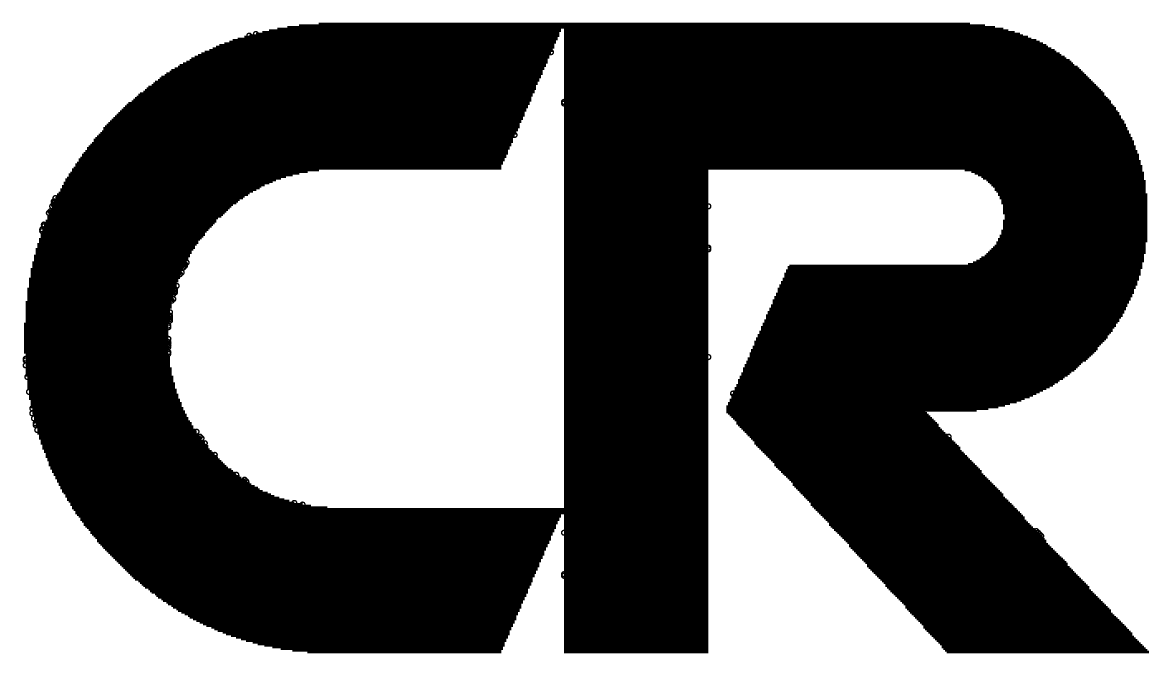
# Model space of a CAD drawing. Header units: millimetres. Extents: x 0 to 297, y 0 to 210.
# Drawn here: x 69.45 to 75.4, y 113.82 to 117.14 of the extents above; entities that cross this region are included whole.
import ezdxf

# ---------------------------------------------------------------- set-up
doc = ezdxf.new("R2010")
doc.units = ezdxf.units.MM
doc.header["$LTSCALE"] = 16.335
doc.layers.add('1', color=7, linetype='CONTINUOUS')

msp = doc.modelspace()

# ---------------------------------------------------------------- linework, layer by layer
at = {"layer": '1', "color": 9, "linetype": 'Continuous', "const_width": 0.0149}
for points in [[(70.8484, 117.1178), (74.5784, 117.1178)], [(70.9096, 117.1264), (74.5261, 117.1264)], [(71.0143, 117.1353), (74.4473, 117.1353)], [(70.5865, 117.0566), (72.2733, 117.0566)], [(70.6213, 117.0655), (72.2733, 117.0655)], [(70.6475, 117.0741), (72.282, 117.0741)], [(70.6825, 117.0827), (72.282, 117.0827)], [(70.7173, 117.0916), (72.282, 117.0916)], [(70.7524, 117.1003), (72.2909, 117.1003)], [(70.7961, 117.1092), (72.2909, 117.1092)], [(72.3066, 117.1092), (74.6221, 117.1092)], [(72.3066, 117.1003), (74.6482, 117.1003)], [(72.3066, 117.0916), (74.683, 117.0916)], [(72.3066, 117.0827), (74.7095, 117.0827)], [(72.3066, 117.0741), (74.7267, 117.0741)], [(72.3066, 117.0655), (74.7529, 117.0655)], [(72.3066, 117.0566), (74.7704, 117.0566)], [(70.4379, 116.9956), (72.2472, 116.9956)], [(70.4555, 117.0042), (72.2472, 117.0042)], [(70.473, 117.0129), (72.2558, 117.0129)], [(70.4905, 117.0218), (72.2558, 117.0218)], [(70.5167, 117.0304), (72.2558, 117.0304)], [(70.5428, 117.0393), (72.2647, 117.0393)], [(70.5604, 117.0479), (72.2647, 117.0479)], [(72.3066, 117.0479), (74.7966, 117.0479)], [(72.3066, 117.0393), (74.8141, 117.0393)], [(72.3066, 117.0304), (74.8316, 117.0304)], [(72.3066, 117.0218), (74.8492, 117.0218)], [(72.3066, 117.0129), (74.8578, 117.0129)], [(72.3066, 117.0042), (74.8753, 117.0042)], [(72.3066, 116.9956), (74.8926, 116.9956)], [(70.3333, 116.943), (72.221, 116.943)], [(70.3419, 116.9519), (72.221, 116.9519)], [(70.3594, 116.9606), (72.2297, 116.9606)], [(70.377, 116.9695), (72.2297, 116.9695)], [(70.3942, 116.9781), (72.2383, 116.9781)], [(70.4118, 116.9867), (72.2383, 116.9867)], [(72.3066, 116.9867), (74.9015, 116.9867)], [(72.3066, 116.9781), (74.919, 116.9781)], [(72.3066, 116.9695), (74.9276, 116.9695)], [(72.3066, 116.9606), (74.9452, 116.9606)], [(72.3066, 116.9519), (74.9538, 116.9519)], [(72.3066, 116.943), (74.9713, 116.943)], [(70.2284, 116.8821), (72.1949, 116.8821)], [(70.2373, 116.8907), (72.1949, 116.8907)], [(70.2545, 116.8996), (72.2035, 116.8996)], [(70.2721, 116.9082), (72.2035, 116.9082)], [(70.281, 116.9169), (72.2121, 116.9169)], [(70.2982, 116.9258), (72.2121, 116.9258)], [(70.3158, 116.9344), (72.221, 116.9344)], [(72.3066, 116.9344), (74.98, 116.9344)], [(72.3066, 116.9258), (74.9889, 116.9258)], [(72.3066, 116.9169), (74.9975, 116.9169)], [(72.3066, 116.9082), (75.015, 116.9082)], [(72.3066, 116.8996), (75.0237, 116.8996)], [(72.3066, 116.8907), (75.0323, 116.8907)], [(72.3066, 116.8821), (75.0412, 116.8821)], [(70.1413, 116.8209), (72.1684, 116.8209)], [(70.1499, 116.8298), (72.1684, 116.8298)], [(70.1674, 116.8384), (72.1773, 116.8384)], [(70.1761, 116.847), (72.1773, 116.847)], [(70.1847, 116.8559), (72.186, 116.8559)], [(70.2022, 116.8645), (72.186, 116.8645)], [(70.2111, 116.8732), (72.1949, 116.8732)], [(72.3066, 116.8732), (75.0498, 116.8732)], [(72.3066, 116.8645), (75.0587, 116.8645)], [(72.3066, 116.8559), (75.0673, 116.8559)], [(72.3066, 116.847), (75.076, 116.847)], [(72.3066, 116.8384), (75.0849, 116.8384)], [(72.3066, 116.8298), (75.0935, 116.8298)], [(72.3066, 116.8209), (75.1021, 116.8209)], [(70.0625, 116.7599), (72.1423, 116.7599)], [(70.0714, 116.7685), (72.1423, 116.7685)], [(70.0887, 116.7772), (72.1512, 116.7772)], [(70.0976, 116.7861), (72.1512, 116.7861)], [(70.1062, 116.7947), (72.1598, 116.7947)], [(70.1148, 116.8033), (72.1598, 116.8033)], [(70.1324, 116.8122), (72.1598, 116.8122)], [(72.3066, 116.8122), (75.111, 116.8122)], [(72.3066, 116.8033), (75.1197, 116.8033)], [(72.3066, 116.7947), (75.1286, 116.7947)], [(72.3066, 116.7861), (75.1372, 116.7861)], [(72.3066, 116.7772), (75.1458, 116.7772)], [(72.3066, 116.7685), (75.1547, 116.7685)], [(72.3066, 116.7599), (75.1547, 116.7599)], [(69.9927, 116.6987), (72.1161, 116.6987)], [(70.0016, 116.7073), (72.1161, 116.7073)], [(70.0102, 116.7162), (72.125, 116.7162)], [(70.0277, 116.7248), (72.125, 116.7248)], [(70.0364, 116.7335), (72.1336, 116.7335)], [(70.045, 116.7424), (72.1336, 116.7424)], [(70.0539, 116.751), (72.1336, 116.751)], [(72.3066, 116.751), (75.1634, 116.751)], [(72.3066, 116.7424), (75.172, 116.7424)], [(72.3066, 116.7335), (75.1809, 116.7335)], [(72.3066, 116.7248), (75.1895, 116.7248)], [(72.3066, 116.7162), (75.1895, 116.7162)], [(72.3066, 116.7073), (75.1984, 116.7073)], [(72.3066, 116.6987), (75.207, 116.6987)], [(69.9403, 116.6464), (72.09, 116.6464)], [(69.949, 116.655), (72.0986, 116.655)], [(69.9579, 116.6636), (72.0986, 116.6636)], [(69.9665, 116.6725), (72.0986, 116.6725)], [(69.9751, 116.6812), (72.1075, 116.6812)], [(69.984, 116.6901), (72.1075, 116.6901)], [(72.3066, 116.6901), (75.2157, 116.6901)], [(72.3066, 116.6812), (75.2157, 116.6812)], [(72.3066, 116.6725), (75.2246, 116.6725)], [(72.3066, 116.6636), (75.2332, 116.6636)], [(72.3066, 116.655), (75.2332, 116.655)], [(72.3066, 116.6464), (75.2418, 116.6464)], [(69.8791, 116.5851), (72.0638, 116.5851)], [(69.888, 116.5938), (72.0724, 116.5938)], [(69.8967, 116.6027), (72.0724, 116.6027)], [(69.9053, 116.6113), (72.0724, 116.6113)], [(69.9142, 116.6202), (72.0813, 116.6202)], [(69.9228, 116.6288), (72.0813, 116.6288)], [(69.9317, 116.6375), (72.09, 116.6375)], [(72.3066, 116.6375), (75.2418, 116.6375)], [(72.3066, 116.6288), (75.2507, 116.6288)], [(72.3066, 116.6202), (75.2594, 116.6202)], [(72.3066, 116.6113), (75.2594, 116.6113)], [(72.3066, 116.6027), (75.2683, 116.6027)], [(72.3066, 116.5938), (75.2683, 116.5938)], [(72.3066, 116.5851), (75.2769, 116.5851)], [(69.8268, 116.5239), (72.0376, 116.5239)], [(69.8354, 116.5328), (72.0376, 116.5328)], [(69.8443, 116.5415), (72.0463, 116.5415)], [(69.853, 116.5504), (72.0463, 116.5504)], [(69.8619, 116.559), (72.0552, 116.559)], [(69.8705, 116.5676), (72.0552, 116.5676)], [(69.8791, 116.5765), (72.0638, 116.5765)], [(72.3066, 116.5765), (75.2769, 116.5765)], [(72.3066, 116.5676), (75.2855, 116.5676)], [(72.3066, 116.559), (75.2855, 116.559)], [(72.3066, 116.5504), (75.2944, 116.5504)], [(72.3066, 116.5415), (75.2944, 116.5415)], [(72.3066, 116.5328), (75.3031, 116.5328)], [(72.3066, 116.5239), (75.3031, 116.5239)], [(69.7831, 116.463), (72.0115, 116.463)], [(69.792, 116.4805), (72.0201, 116.4805)], [(69.792, 116.4716), (72.0115, 116.4716)], [(69.8006, 116.4891), (72.0201, 116.4891)], [(69.8093, 116.4978), (72.0287, 116.4978)], [(69.8182, 116.5067), (72.0287, 116.5067)], [(69.8268, 116.5153), (72.0376, 116.5153)], [(72.3066, 116.5153), (75.3117, 116.5153)], [(72.3066, 116.5067), (75.3117, 116.5067)], [(72.3066, 116.4978), (75.3117, 116.4978)], [(72.3066, 116.4891), (75.3206, 116.4891)], [(72.3066, 116.4805), (75.3206, 116.4805)], [(72.3066, 116.4716), (75.3206, 116.4716)], [(72.3066, 116.463), (75.3292, 116.463)], [(69.7394, 116.4018), (71.9853, 116.4018)], [(69.7483, 116.4193), (71.9939, 116.4193)], [(69.7483, 116.4107), (71.9853, 116.4107)], [(69.757, 116.4279), (71.9939, 116.4279)], [(69.7656, 116.4454), (72.0026, 116.4454)], [(69.7656, 116.4368), (72.0026, 116.4368)], [(69.7745, 116.4541), (72.0115, 116.4541)], [(72.3066, 116.4541), (75.3292, 116.4541)], [(72.3066, 116.4454), (75.3381, 116.4454)], [(72.3066, 116.4368), (75.3381, 116.4368)], [(72.3066, 116.4279), (75.3381, 116.4279)], [(72.3066, 116.4193), (75.3381, 116.4193)], [(72.3066, 116.4107), (75.3467, 116.4107)], [(72.3066, 116.4018), (75.3467, 116.4018)], [(69.7046, 116.3494), (70.9111, 116.3494)], [(69.7133, 116.367), (71.016, 116.367)], [(69.7133, 116.3581), (70.9548, 116.3581)], [(69.7222, 116.3756), (71.9764, 116.3756)], [(69.7308, 116.3931), (71.9764, 116.3931)], [(69.7308, 116.3842), (71.9764, 116.3842)], [(72.3066, 116.3931), (75.3467, 116.3931)], [(72.3066, 116.3842), (75.3554, 116.3842)], [(72.3066, 116.3756), (75.3554, 116.3756)], [(72.3066, 116.367), (73.0679, 116.367)], [(72.3066, 116.3581), (73.0679, 116.3581)], [(72.3066, 116.3494), (73.0679, 116.3494)], [(74.4194, 116.367), (75.3554, 116.367)], [(74.4544, 116.3581), (75.3554, 116.3581)], [(74.472, 116.3494), (75.3643, 116.3494)], [(69.6696, 116.2971), (70.7542, 116.2971)], [(69.6696, 116.2882), (70.728, 116.2882)], [(69.6785, 116.3144), (70.789, 116.3144)], [(69.6785, 116.3057), (70.7714, 116.3057)], [(69.6871, 116.3233), (70.8151, 116.3233)], [(69.6957, 116.3408), (70.8763, 116.3408)], [(69.6957, 116.3319), (70.8413, 116.3319)], [(72.3066, 116.3408), (73.0679, 116.3408)], [(72.3066, 116.3319), (73.0679, 116.3319)], [(72.3066, 116.3233), (73.0679, 116.3233)], [(72.3066, 116.3144), (73.0679, 116.3144)], [(72.3066, 116.3057), (73.0679, 116.3057)], [(72.3066, 116.2971), (73.0679, 116.2971)], [(72.3066, 116.2882), (73.0679, 116.2882)], [(74.4892, 116.3408), (75.3643, 116.3408)], [(74.5068, 116.3319), (75.3643, 116.3319)], [(74.5154, 116.3233), (75.3643, 116.3233)], [(74.5329, 116.3144), (75.3643, 116.3144)], [(74.5418, 116.3057), (75.3729, 116.3057)], [(74.5504, 116.2971), (75.3729, 116.2971)], [(74.5591, 116.2882), (75.3729, 116.2882)], [(69.6348, 116.2359), (70.6406, 116.2359)], [(69.6348, 116.2273), (70.6231, 116.2273)], [(69.6434, 116.2445), (70.6493, 116.2445)], [(69.6523, 116.2621), (70.6843, 116.2621)], [(69.6523, 116.2534), (70.6668, 116.2534)], [(69.6609, 116.2796), (70.7105, 116.2796)], [(69.6609, 116.271), (70.7016, 116.271)], [(72.3066, 116.2796), (73.0679, 116.2796)], [(72.3066, 116.271), (73.0679, 116.271)], [(72.3066, 116.2621), (73.0679, 116.2621)], [(72.3066, 116.2534), (73.0679, 116.2534)], [(72.3066, 116.2445), (73.0679, 116.2445)], [(72.3066, 116.2359), (73.0679, 116.2359)], [(72.3066, 116.2273), (73.0679, 116.2273)], [(74.568, 116.2796), (75.3729, 116.2796)], [(74.5766, 116.271), (75.3729, 116.271)], [(74.5766, 116.2621), (75.3729, 116.2621)], [(74.5852, 116.2534), (75.3729, 116.2534)], [(74.5941, 116.2445), (75.3729, 116.2445)], [(74.5941, 116.2359), (75.3815, 116.2359)], [(74.6028, 116.2273), (75.3815, 116.2273)], [(69.6086, 116.1747), (70.5533, 116.1747)], [(69.6086, 116.166), (70.5446, 116.166)], [(69.6173, 116.2011), (70.5883, 116.2011)], [(69.6173, 116.1922), (70.5794, 116.1922)], [(69.6173, 116.1836), (70.5619, 116.1836)], [(69.6259, 116.2184), (70.6145, 116.2184)], [(69.6259, 116.2097), (70.5969, 116.2097)], [(72.3066, 116.2184), (73.0679, 116.2184)], [(72.3066, 116.2097), (73.0679, 116.2097)], [(72.3066, 116.2011), (73.0679, 116.2011)], [(72.3066, 116.1922), (73.0679, 116.1922)], [(72.3066, 116.1836), (73.0679, 116.1836)], [(72.3066, 116.1747), (73.0679, 116.1747)], [(72.3066, 116.166), (73.0679, 116.166)], [(74.6028, 116.2184), (75.3815, 116.2184)], [(74.6117, 116.2097), (75.3815, 116.2097)], [(74.6117, 116.2011), (75.3815, 116.2011)], [(74.6117, 116.1922), (75.3815, 116.1922)], [(74.6203, 116.1836), (75.3815, 116.1836)], [(74.6203, 116.1747), (75.3815, 116.1747)], [(74.6203, 116.166), (75.3815, 116.166)], [(69.5825, 116.1224), (70.5009, 116.1224)], [(69.5825, 116.1137), (70.4834, 116.1137)], [(69.5825, 116.1048), (70.4748, 116.1048)], [(69.5911, 116.1399), (70.5185, 116.1399)], [(69.5911, 116.1313), (70.5096, 116.1313)], [(69.5997, 116.1574), (70.5357, 116.1574)], [(69.5997, 116.1485), (70.5271, 116.1485)], [(72.3066, 116.1574), (73.0679, 116.1574)], [(72.3066, 116.1485), (73.0679, 116.1485)], [(72.3066, 116.1399), (73.0679, 116.1399)], [(72.3066, 116.1313), (73.0679, 116.1313)], [(72.3066, 116.1224), (73.0679, 116.1224)], [(72.3066, 116.1137), (73.0679, 116.1137)], [(72.3066, 116.1048), (73.0679, 116.1048)], [(74.6203, 116.1574), (75.3815, 116.1574)], [(74.6203, 116.1485), (75.3815, 116.1485)], [(74.6203, 116.1399), (75.3815, 116.1399)], [(74.6289, 116.1313), (75.3815, 116.1313)], [(74.6289, 116.1224), (75.3815, 116.1224)], [(74.6289, 116.1137), (75.3815, 116.1137)], [(74.6289, 116.1048), (75.3815, 116.1048)], [(69.556, 116.0525), (70.4311, 116.0525)], [(69.5649, 116.0787), (70.4572, 116.0787)], [(69.5649, 116.07), (70.4486, 116.07)], [(69.5649, 116.0614), (70.4397, 116.0614)], [(69.5736, 116.0962), (70.4748, 116.0962)], [(69.5736, 116.0876), (70.4659, 116.0876)], [(72.3066, 116.0962), (73.0679, 116.0962)], [(72.3066, 116.0876), (73.0679, 116.0876)], [(72.3066, 116.0787), (73.0679, 116.0787)], [(72.3066, 116.07), (73.0679, 116.07)], [(72.3066, 116.0614), (73.0679, 116.0614)], [(72.3066, 116.0525), (73.0679, 116.0525)], [(74.6203, 116.0962), (75.3815, 116.0962)], [(74.6203, 116.0876), (75.3815, 116.0876)], [(74.6203, 116.0787), (75.3815, 116.0787)], [(74.6203, 116.07), (75.3815, 116.07)], [(74.6203, 116.0614), (75.3815, 116.0614)], [(74.6203, 116.0525), (75.3815, 116.0525)], [(69.5388, 116.0002), (70.3874, 116.0002)], [(69.5388, 115.9916), (70.3788, 115.9916)], [(69.5474, 116.0263), (70.4136, 116.0263)], [(69.5474, 116.0177), (70.4049, 116.0177)], [(69.5474, 116.0088), (70.396, 116.0088)], [(69.556, 116.0439), (70.4222, 116.0439)], [(69.556, 116.035), (70.4136, 116.035)], [(72.3066, 116.0439), (73.0679, 116.0439)], [(72.3066, 116.035), (73.0679, 116.035)], [(72.3066, 116.0263), (73.0679, 116.0263)], [(72.3066, 116.0177), (73.0679, 116.0177)], [(72.3066, 116.0088), (73.0679, 116.0088)], [(72.3066, 116.0002), (73.0679, 116.0002)], [(72.3066, 115.9916), (73.0679, 115.9916)], [(74.5941, 116.0002), (75.3815, 116.0002)], [(74.5941, 115.9916), (75.3815, 115.9916)], [(74.6028, 116.0177), (75.3815, 116.0177)], [(74.6028, 116.0088), (75.3815, 116.0088)], [(74.6117, 116.0439), (75.3815, 116.0439)], [(74.6117, 116.035), (75.3815, 116.035)], [(74.6117, 116.0263), (75.3815, 116.0263)], [(69.5212, 115.9479), (70.3523, 115.9479)], [(69.5212, 115.939), (70.3437, 115.939)], [(69.5212, 115.9303), (70.3437, 115.9303)], [(69.5299, 115.974), (70.3699, 115.974)], [(69.5299, 115.9651), (70.3612, 115.9651)], [(69.5299, 115.9565), (70.3612, 115.9565)], [(69.5388, 115.9827), (70.3788, 115.9827)], [(72.3066, 115.9827), (73.0679, 115.9827)], [(72.3066, 115.974), (73.0679, 115.974)], [(72.3066, 115.9651), (73.0679, 115.9651)], [(72.3066, 115.9565), (73.0679, 115.9565)], [(72.3066, 115.9479), (73.0679, 115.9479)], [(72.3066, 115.939), (73.0679, 115.939)], [(72.3066, 115.9303), (73.0679, 115.9303)], [(74.5418, 115.9303), (75.3729, 115.9303)], [(74.5504, 115.939), (75.3729, 115.939)], [(74.5591, 115.9479), (75.3729, 115.9479)], [(74.568, 115.9565), (75.3729, 115.9565)], [(74.5766, 115.9651), (75.3729, 115.9651)], [(74.5852, 115.9827), (75.3729, 115.9827)], [(74.5852, 115.974), (75.3729, 115.974)], [(69.5037, 115.878), (70.3175, 115.878)], [(69.5037, 115.8691), (70.3089, 115.8691)], [(69.5126, 115.9128), (70.3351, 115.9128)], [(69.5126, 115.9042), (70.3262, 115.9042)], [(69.5126, 115.8953), (70.3262, 115.8953)], [(69.5126, 115.8866), (70.3175, 115.8866)], [(69.5212, 115.9217), (70.3351, 115.9217)], [(72.3066, 115.9217), (73.0679, 115.9217)], [(72.3066, 115.9128), (73.0679, 115.9128)], [(72.3066, 115.9042), (73.0679, 115.9042)], [(72.3066, 115.8953), (73.0679, 115.8953)], [(72.3066, 115.8866), (73.0679, 115.8866)], [(72.3066, 115.878), (73.0679, 115.878)], [(72.3066, 115.8691), (73.0679, 115.8691)], [(74.4369, 115.8691), (75.3554, 115.8691)], [(74.4631, 115.878), (75.3554, 115.878)], [(74.4806, 115.8866), (75.3643, 115.8866)], [(74.4981, 115.8953), (75.3643, 115.8953)], [(74.5068, 115.9042), (75.3643, 115.9042)], [(74.5243, 115.9128), (75.3643, 115.9128)], [(74.5329, 115.9217), (75.3643, 115.9217)], [(69.4951, 115.843), (70.3, 115.843)], [(69.4951, 115.8343), (70.2914, 115.8343)], [(69.4951, 115.8254), (70.2914, 115.8254)], [(69.4951, 115.8168), (70.2825, 115.8168)], [(69.4951, 115.8082), (70.2825, 115.8082)], [(69.5037, 115.8605), (70.3089, 115.8605)], [(69.5037, 115.8519), (70.3, 115.8519)], [(72.3066, 115.8605), (73.0679, 115.8605)], [(72.3066, 115.8519), (73.0679, 115.8519)], [(72.3066, 115.843), (73.0679, 115.843)], [(72.3066, 115.8343), (73.0679, 115.8343)], [(72.3066, 115.8254), (73.0679, 115.8254)], [(72.3066, 115.8168), (73.0679, 115.8168)], [(72.3066, 115.8082), (73.0679, 115.8082)], [(73.4676, 115.8168), (75.3467, 115.8168)], [(73.4676, 115.8082), (75.3381, 115.8082)], [(73.4765, 115.8343), (75.3467, 115.8343)], [(73.4765, 115.8254), (75.3467, 115.8254)], [(73.4852, 115.8519), (75.3554, 115.8519)], [(73.4852, 115.843), (75.3467, 115.843)], [(73.4941, 115.8605), (75.3554, 115.8605)], [(69.4862, 115.7906), (70.2739, 115.7906)], [(69.4862, 115.782), (70.2739, 115.782)], [(69.4862, 115.7731), (70.2652, 115.7731)], [(69.4862, 115.7645), (70.2652, 115.7645)], [(69.4862, 115.7556), (70.2652, 115.7556)], [(69.4862, 115.7469), (70.2652, 115.7469)], [(69.4951, 115.7993), (70.2825, 115.7993)], [(72.3066, 115.7993), (73.0679, 115.7993)], [(72.3066, 115.7906), (73.0679, 115.7906)], [(72.3066, 115.782), (73.0679, 115.782)], [(72.3066, 115.7731), (73.0679, 115.7731)], [(72.3066, 115.7645), (73.0679, 115.7645)], [(72.3066, 115.7556), (73.0679, 115.7556)], [(72.3066, 115.7469), (73.0679, 115.7469)], [(73.4415, 115.7556), (75.3206, 115.7556)], [(73.4415, 115.7469), (75.3206, 115.7469)], [(73.4504, 115.7731), (75.3292, 115.7731)], [(73.4504, 115.7645), (75.3292, 115.7645)], [(73.459, 115.7906), (75.3381, 115.7906)], [(73.459, 115.782), (75.3292, 115.782)], [(73.4676, 115.7993), (75.3381, 115.7993)], [(69.4776, 115.7383), (70.2563, 115.7383)], [(69.4776, 115.7294), (70.2563, 115.7294)], [(69.4776, 115.7208), (70.2563, 115.7208)], [(69.4776, 115.7122), (70.2477, 115.7122)], [(69.4776, 115.7033), (70.2477, 115.7033)], [(69.4776, 115.6946), (70.2477, 115.6946)], [(72.3066, 115.7383), (73.0679, 115.7383)], [(72.3066, 115.7294), (73.0679, 115.7294)], [(72.3066, 115.7208), (73.0679, 115.7208)], [(72.3066, 115.7122), (73.0679, 115.7122)], [(72.3066, 115.7033), (73.0679, 115.7033)], [(72.3066, 115.6946), (73.0679, 115.6946)], [(73.4153, 115.6946), (75.2944, 115.6946)], [(73.4242, 115.7122), (75.3031, 115.7122)], [(73.4242, 115.7033), (75.3031, 115.7033)], [(73.4328, 115.7383), (75.3117, 115.7383)], [(73.4328, 115.7294), (75.3117, 115.7294)], [(73.4328, 115.7208), (75.3117, 115.7208)], [(69.4689, 115.6685), (70.2391, 115.6685)], [(69.4689, 115.6596), (70.2391, 115.6596)], [(69.4689, 115.6509), (70.2391, 115.6509)], [(69.4689, 115.6423), (70.2391, 115.6423)], [(69.4689, 115.6334), (70.2302, 115.6334)], [(69.4776, 115.6857), (70.2477, 115.6857)], [(69.4776, 115.6771), (70.2391, 115.6771)], [(72.3066, 115.6857), (73.0679, 115.6857)], [(72.3066, 115.6771), (73.0679, 115.6771)], [(72.3066, 115.6685), (73.0679, 115.6685)], [(72.3066, 115.6596), (73.0679, 115.6596)], [(72.3066, 115.6509), (73.0679, 115.6509)], [(72.3066, 115.6423), (73.0679, 115.6423)], [(72.3066, 115.6334), (73.0679, 115.6334)], [(73.3892, 115.6334), (75.2683, 115.6334)], [(73.3978, 115.6509), (75.2769, 115.6509)], [(73.3978, 115.6423), (75.2683, 115.6423)], [(73.4067, 115.6771), (75.2855, 115.6771)], [(73.4067, 115.6685), (75.2855, 115.6685)], [(73.4067, 115.6596), (75.2769, 115.6596)], [(73.4153, 115.6857), (75.2944, 115.6857)], [(69.4689, 115.6248), (70.2302, 115.6248)], [(69.4689, 115.6159), (70.2302, 115.6159)], [(69.4689, 115.6072), (70.2302, 115.6072)], [(69.4689, 115.5986), (70.2302, 115.5986)], [(69.4689, 115.5897), (70.2302, 115.5897)], [(69.4689, 115.5811), (70.2302, 115.5811)], [(69.4689, 115.5725), (70.2302, 115.5725)], [(72.3066, 115.6248), (73.0679, 115.6248)], [(72.3066, 115.6159), (73.0679, 115.6159)], [(72.3066, 115.6072), (73.0679, 115.6072)], [(72.3066, 115.5986), (73.0679, 115.5986)], [(72.3066, 115.5897), (73.0679, 115.5897)], [(72.3066, 115.5811), (73.0679, 115.5811)], [(72.3066, 115.5725), (73.0679, 115.5725)], [(73.363, 115.5725), (75.2332, 115.5725)], [(73.3716, 115.5986), (75.2507, 115.5986)], [(73.3716, 115.5897), (75.2418, 115.5897)], [(73.3716, 115.5811), (75.2332, 115.5811)], [(73.3805, 115.6159), (75.2594, 115.6159)], [(73.3805, 115.6072), (75.2507, 115.6072)], [(73.3892, 115.6248), (75.2594, 115.6248)], [(69.46, 115.5549), (70.2215, 115.5549)], [(69.46, 115.546), (70.2215, 115.546)], [(69.46, 115.5374), (70.2215, 115.5374)], [(69.46, 115.5288), (70.2215, 115.5288)], [(69.46, 115.5199), (70.2215, 115.5199)], [(69.46, 115.5112), (70.2215, 115.5112)], [(69.4689, 115.5636), (70.2215, 115.5636)], [(72.3066, 115.5636), (73.0679, 115.5636)], [(72.3066, 115.5549), (73.0679, 115.5549)], [(72.3066, 115.546), (73.0679, 115.546)], [(72.3066, 115.5374), (73.0679, 115.5374)], [(72.3066, 115.5288), (73.0679, 115.5288)], [(72.3066, 115.5199), (73.0679, 115.5199)], [(72.3066, 115.5112), (73.0679, 115.5112)], [(73.3368, 115.5112), (75.1895, 115.5112)], [(73.3455, 115.5374), (75.207, 115.5374)], [(73.3455, 115.5288), (75.1984, 115.5288)], [(73.3455, 115.5199), (75.1984, 115.5199)], [(73.3544, 115.5549), (75.2157, 115.5549)], [(73.3544, 115.546), (75.2157, 115.546)], [(73.363, 115.5636), (75.2246, 115.5636)], [(69.46, 115.5026), (70.2215, 115.5026)], [(69.46, 115.4937), (70.2215, 115.4937)], [(69.46, 115.4851), (70.2215, 115.4851)], [(69.46, 115.4762), (70.2215, 115.4762)], [(69.46, 115.4675), (70.2215, 115.4675)], [(69.46, 115.4589), (70.2215, 115.4589)], [(69.46, 115.45), (70.2215, 115.45)], [(72.3066, 115.5026), (73.0679, 115.5026)], [(72.3066, 115.4937), (73.0679, 115.4937)], [(72.3066, 115.4851), (73.0679, 115.4851)], [(72.3066, 115.4762), (73.0679, 115.4762)], [(72.3066, 115.4675), (73.0679, 115.4675)], [(72.3066, 115.4589), (73.0679, 115.4589)], [(72.3066, 115.45), (73.0679, 115.45)], [(73.3107, 115.4589), (75.1458, 115.4589)], [(73.3107, 115.45), (75.1372, 115.45)], [(73.3193, 115.4762), (75.1634, 115.4762)], [(73.3193, 115.4675), (75.1547, 115.4675)], [(73.3279, 115.4937), (75.172, 115.4937)], [(73.3279, 115.4851), (75.172, 115.4851)], [(73.3368, 115.5026), (75.1809, 115.5026)], [(69.46, 115.4414), (70.2215, 115.4414)], [(69.46, 115.4328), (70.2215, 115.4328)], [(69.46, 115.4239), (70.2215, 115.4239)], [(69.46, 115.4152), (70.2215, 115.4152)], [(69.46, 115.4063), (70.2215, 115.4063)], [(69.4689, 115.3977), (70.2215, 115.3977)], [(72.3066, 115.4414), (73.0679, 115.4414)], [(72.3066, 115.4328), (73.0679, 115.4328)], [(72.3066, 115.4239), (73.0679, 115.4239)], [(72.3066, 115.4152), (73.0679, 115.4152)], [(72.3066, 115.4063), (73.0679, 115.4063)], [(72.3066, 115.3977), (73.0679, 115.3977)], [(73.2845, 115.3977), (75.0935, 115.3977)], [(73.2931, 115.4152), (75.111, 115.4152)], [(73.2931, 115.4063), (75.1021, 115.4063)], [(73.3018, 115.4328), (75.1197, 115.4328)], [(73.3018, 115.4239), (75.1197, 115.4239)], [(73.3107, 115.4414), (75.1286, 115.4414)], [(69.4689, 115.3891), (70.2215, 115.3891)], [(69.4689, 115.3802), (70.2302, 115.3802)], [(69.4689, 115.3715), (70.2302, 115.3715)], [(69.4689, 115.3629), (70.2302, 115.3629)], [(69.4689, 115.354), (70.2302, 115.354)], [(69.4689, 115.3454), (70.2302, 115.3454)], [(69.4689, 115.3365), (70.2302, 115.3365)], [(72.3066, 115.3891), (73.0679, 115.3891)], [(72.3066, 115.3802), (73.0679, 115.3802)], [(72.3066, 115.3715), (73.0679, 115.3715)], [(72.3066, 115.3629), (73.0679, 115.3629)], [(72.3066, 115.354), (73.0679, 115.354)], [(72.3066, 115.3454), (73.0679, 115.3454)], [(72.3066, 115.3365), (73.0679, 115.3365)], [(73.2581, 115.3365), (75.0237, 115.3365)], [(73.267, 115.354), (75.0412, 115.354)], [(73.267, 115.3454), (75.0323, 115.3454)], [(73.2756, 115.3715), (75.0673, 115.3715)], [(73.2756, 115.3629), (75.0587, 115.3629)], [(73.2845, 115.3891), (75.0849, 115.3891)], [(73.2845, 115.3802), (75.076, 115.3802)], [(69.4689, 115.3278), (70.2302, 115.3278)], [(69.4689, 115.3192), (70.2391, 115.3192)], [(69.4689, 115.3103), (70.2391, 115.3103)], [(69.4689, 115.3017), (70.2391, 115.3017)], [(69.4689, 115.2931), (70.2391, 115.2931)], [(69.4689, 115.2842), (70.2391, 115.2842)], [(69.4776, 115.2755), (70.2477, 115.2755)], [(72.3066, 115.3278), (73.0679, 115.3278)], [(72.3066, 115.3192), (73.0679, 115.3192)], [(72.3066, 115.3103), (73.0679, 115.3103)], [(72.3066, 115.3017), (73.0679, 115.3017)], [(72.3066, 115.2931), (73.0679, 115.2931)], [(72.3066, 115.2842), (73.0679, 115.2842)], [(72.3066, 115.2755), (73.0679, 115.2755)], [(73.2319, 115.2755), (74.9452, 115.2755)], [(73.2408, 115.2931), (74.9713, 115.2931)], [(73.2408, 115.2842), (74.9624, 115.2842)], [(73.2495, 115.3192), (75.0061, 115.3192)], [(73.2495, 115.3103), (74.9975, 115.3103)], [(73.2495, 115.3017), (74.98, 115.3017)], [(73.2581, 115.3278), (75.015, 115.3278)], [(69.4776, 115.2666), (70.2477, 115.2666)], [(69.4776, 115.258), (70.2477, 115.258)], [(69.4776, 115.2494), (70.2477, 115.2494)], [(69.4776, 115.2405), (70.2563, 115.2405)], [(69.4776, 115.2318), (70.2563, 115.2318)], [(69.4776, 115.2232), (70.2563, 115.2232)], [(69.4776, 115.2143), (70.2563, 115.2143)], [(72.3066, 115.2666), (73.0679, 115.2666)], [(72.3066, 115.258), (73.0679, 115.258)], [(72.3066, 115.2494), (73.0679, 115.2494)], [(72.3066, 115.2405), (73.0679, 115.2405)], [(72.3066, 115.2318), (73.0679, 115.2318)], [(72.3066, 115.2232), (73.0679, 115.2232)], [(72.3066, 115.2143), (73.0679, 115.2143)], [(73.2058, 115.2143), (74.8492, 115.2143)], [(73.2147, 115.2318), (74.884, 115.2318)], [(73.2147, 115.2232), (74.8664, 115.2232)], [(73.2233, 115.258), (74.919, 115.258)], [(73.2233, 115.2494), (74.9101, 115.2494)], [(73.2233, 115.2405), (74.8926, 115.2405)], [(73.2319, 115.2666), (74.9363, 115.2666)], [(69.4862, 115.2057), (70.2652, 115.2057)], [(69.4862, 115.1968), (70.2652, 115.1968)], [(69.4862, 115.1881), (70.2652, 115.1881)], [(69.4862, 115.1795), (70.2739, 115.1795)], [(69.4862, 115.1706), (70.2739, 115.1706)], [(69.4862, 115.162), (70.2739, 115.162)], [(69.4951, 115.1534), (70.2825, 115.1534)], [(72.3066, 115.2057), (73.0679, 115.2057)], [(72.3066, 115.1968), (73.0679, 115.1968)], [(72.3066, 115.1881), (73.0679, 115.1881)], [(72.3066, 115.1795), (73.0679, 115.1795)], [(72.3066, 115.1706), (73.0679, 115.1706)], [(72.3066, 115.162), (73.0679, 115.162)], [(72.3066, 115.1534), (73.0679, 115.1534)], [(73.1796, 115.1534), (74.7181, 115.1534)], [(73.1882, 115.1795), (74.7793, 115.1795)], [(73.1882, 115.1706), (74.7618, 115.1706)], [(73.1882, 115.162), (74.7356, 115.162)], [(73.1971, 115.1968), (74.8141, 115.1968)], [(73.1971, 115.1881), (74.7966, 115.1881)], [(73.2058, 115.2057), (74.8316, 115.2057)], [(69.4951, 115.1445), (70.2825, 115.1445)], [(69.4951, 115.1358), (70.2914, 115.1358)], [(69.4951, 115.1269), (70.2914, 115.1269)], [(69.4951, 115.1183), (70.2914, 115.1183)], [(69.5037, 115.1097), (70.3, 115.1097)], [(69.5037, 115.1008), (70.3, 115.1008)], [(72.3066, 115.1445), (73.0679, 115.1445)], [(72.3066, 115.1358), (73.0679, 115.1358)], [(72.3066, 115.1269), (73.0679, 115.1269)], [(72.3066, 115.1183), (73.0679, 115.1183)], [(72.3066, 115.1097), (73.0679, 115.1097)], [(72.3066, 115.1008), (73.0679, 115.1008)], [(73.1621, 115.1183), (74.5959, 115.1183)], [(73.1621, 115.1097), (74.5433, 115.1097)], [(73.1621, 115.1008), (74.4824, 115.1008)], [(73.171, 115.1358), (74.6569, 115.1358)], [(73.171, 115.1269), (74.6307, 115.1269)], [(73.1796, 115.1445), (74.6919, 115.1445)], [(69.5037, 115.0921), (70.3089, 115.0921)], [(69.5037, 115.0835), (70.3089, 115.0835)], [(69.5126, 115.0746), (70.3175, 115.0746)], [(69.5126, 115.066), (70.3175, 115.066)], [(69.5126, 115.0571), (70.3262, 115.0571)], [(69.5126, 115.0484), (70.3262, 115.0484)], [(69.5126, 115.0398), (70.3351, 115.0398)], [(72.3066, 115.0921), (73.0679, 115.0921)], [(72.3066, 115.0835), (73.0679, 115.0835)], [(72.3066, 115.0746), (73.0679, 115.0746)], [(72.3066, 115.066), (73.0679, 115.066)], [(72.3066, 115.0571), (73.0679, 115.0571)], [(72.3066, 115.0484), (73.0679, 115.0484)], [(72.3066, 115.0398), (73.0679, 115.0398)], [(73.1621, 115.0921), (74.2116, 115.0921)], [(73.171, 115.0835), (74.2205, 115.0835)], [(73.1796, 115.0746), (74.2291, 115.0746)], [(73.1882, 115.066), (74.2378, 115.066)], [(73.1971, 115.0571), (74.2467, 115.0571)], [(73.2058, 115.0484), (74.2553, 115.0484)], [(73.2147, 115.0398), (74.2639, 115.0398)], [(69.5212, 115.0309), (70.3437, 115.0309)], [(69.5212, 115.0223), (70.3437, 115.0223)], [(69.5212, 115.0137), (70.3523, 115.0137)], [(69.5299, 115.0048), (70.3523, 115.0048)], [(69.5299, 114.9961), (70.3612, 114.9961)], [(69.5299, 114.9872), (70.3699, 114.9872)], [(69.5299, 114.9786), (70.3699, 114.9786)], [(72.3066, 115.0309), (73.0679, 115.0309)], [(72.3066, 115.0223), (73.0679, 115.0223)], [(72.3066, 115.0137), (73.0679, 115.0137)], [(72.3066, 115.0048), (73.0679, 115.0048)], [(72.3066, 114.9961), (73.0679, 114.9961)], [(72.3066, 114.9872), (73.0679, 114.9872)], [(72.3066, 114.9786), (73.0679, 114.9786)], [(73.2147, 115.0309), (74.2728, 115.0309)], [(73.2233, 115.0223), (74.2815, 115.0223)], [(73.2319, 115.0137), (74.2815, 115.0137)], [(73.2408, 115.0048), (74.2904, 115.0048)], [(73.2495, 114.9961), (74.299, 114.9961)], [(73.2581, 114.9872), (74.3076, 114.9872)], [(73.267, 114.9786), (74.3165, 114.9786)], [(69.5388, 114.97), (70.3788, 114.97)], [(69.5388, 114.9611), (70.3874, 114.9611)], [(69.5388, 114.9524), (70.396, 114.9524)], [(69.5474, 114.9438), (70.396, 114.9438)], [(69.5474, 114.9349), (70.4049, 114.9349)], [(69.5474, 114.9263), (70.4136, 114.9263)], [(69.556, 114.9174), (70.4222, 114.9174)], [(72.3066, 114.97), (73.0679, 114.97)], [(72.3066, 114.9611), (73.0679, 114.9611)], [(72.3066, 114.9524), (73.0679, 114.9524)], [(72.3066, 114.9438), (73.0679, 114.9438)], [(72.3066, 114.9349), (73.0679, 114.9349)], [(72.3066, 114.9263), (73.0679, 114.9263)], [(72.3066, 114.9174), (73.0679, 114.9174)], [(73.2756, 114.97), (74.3252, 114.97)], [(73.2845, 114.9611), (74.3338, 114.9611)], [(73.2931, 114.9524), (74.3427, 114.9524)], [(73.3018, 114.9438), (74.3513, 114.9438)], [(73.3107, 114.9349), (74.3602, 114.9349)], [(73.3107, 114.9263), (74.3688, 114.9263)], [(73.3193, 114.9174), (74.3775, 114.9174)], [(69.556, 114.9087), (70.4311, 114.9087)], [(69.556, 114.9001), (70.4311, 114.9001)], [(69.5649, 114.8912), (70.4397, 114.8912)], [(69.5649, 114.8826), (70.4486, 114.8826)], [(69.5736, 114.874), (70.4572, 114.874)], [(69.5736, 114.8651), (70.4659, 114.8651)], [(69.5736, 114.8564), (70.4748, 114.8564)], [(72.3066, 114.9087), (73.0679, 114.9087)], [(72.3066, 114.9001), (73.0679, 114.9001)], [(72.3066, 114.8912), (73.0679, 114.8912)], [(72.3066, 114.8826), (73.0679, 114.8826)], [(72.3066, 114.874), (73.0679, 114.874)], [(72.3066, 114.8651), (73.0679, 114.8651)], [(72.3066, 114.8564), (73.0679, 114.8564)], [(73.3279, 114.9087), (74.3864, 114.9087)], [(73.3368, 114.9001), (74.395, 114.9001)], [(73.3455, 114.8912), (74.395, 114.8912)], [(73.3544, 114.8826), (74.4036, 114.8826)], [(73.363, 114.874), (74.4125, 114.874)], [(73.3716, 114.8651), (74.4212, 114.8651)], [(73.3805, 114.8564), (74.4301, 114.8564)], [(69.5825, 114.8475), (70.4834, 114.8475)], [(69.5825, 114.8389), (70.492, 114.8389)], [(69.5911, 114.8303), (70.5009, 114.8303)], [(69.5911, 114.8214), (70.5096, 114.8214)], [(69.5911, 114.8127), (70.5185, 114.8127)], [(69.5997, 114.8041), (70.5271, 114.8041)], [(72.3066, 114.8475), (73.0679, 114.8475)], [(72.3066, 114.8389), (73.0679, 114.8389)], [(72.3066, 114.8303), (73.0679, 114.8303)], [(72.3066, 114.8214), (73.0679, 114.8214)], [(72.3066, 114.8127), (73.0679, 114.8127)], [(72.3066, 114.8041), (73.0679, 114.8041)], [(73.3892, 114.8475), (74.4387, 114.8475)], [(73.3978, 114.8389), (74.4473, 114.8389)], [(73.4067, 114.8303), (74.4562, 114.8303)], [(73.4153, 114.8214), (74.4649, 114.8214)], [(73.4153, 114.8127), (74.4735, 114.8127)], [(73.4242, 114.8041), (74.4824, 114.8041)], [(69.5997, 114.7952), (70.5357, 114.7952)], [(69.6086, 114.7866), (70.5533, 114.7866)], [(69.6086, 114.7777), (70.5619, 114.7777)], [(69.6173, 114.769), (70.5708, 114.769)], [(69.6173, 114.7604), (70.5794, 114.7604)], [(69.6259, 114.7515), (70.5969, 114.7515)], [(69.6259, 114.7429), (70.6056, 114.7429)], [(72.3066, 114.7952), (73.0679, 114.7952)], [(72.3066, 114.7866), (73.0679, 114.7866)], [(72.3066, 114.7777), (73.0679, 114.7777)], [(72.3066, 114.769), (73.0679, 114.769)], [(72.3066, 114.7604), (73.0679, 114.7604)], [(72.3066, 114.7515), (73.0679, 114.7515)], [(72.3066, 114.7429), (73.0679, 114.7429)], [(73.4328, 114.7952), (74.491, 114.7952)], [(73.4415, 114.7866), (74.4999, 114.7866)], [(73.4504, 114.7777), (74.5085, 114.7777)], [(73.459, 114.769), (74.5085, 114.769)], [(73.4676, 114.7604), (74.5172, 114.7604)], [(73.4765, 114.7515), (74.5261, 114.7515)], [(73.4852, 114.7429), (74.5347, 114.7429)], [(69.6348, 114.7343), (70.6231, 114.7343)], [(69.6348, 114.7254), (70.6317, 114.7254)], [(69.6434, 114.7167), (70.6493, 114.7167)], [(69.6434, 114.7078), (70.6582, 114.7078)], [(69.6523, 114.6992), (70.6754, 114.6992)], [(69.6523, 114.6906), (70.693, 114.6906)], [(69.6609, 114.6817), (70.7016, 114.6817)], [(72.3066, 114.7343), (73.0679, 114.7343)], [(72.3066, 114.7254), (73.0679, 114.7254)], [(72.3066, 114.7167), (73.0679, 114.7167)], [(72.3066, 114.7078), (73.0679, 114.7078)], [(72.3066, 114.6992), (73.0679, 114.6992)], [(72.3066, 114.6906), (73.0679, 114.6906)], [(72.3066, 114.6817), (73.0679, 114.6817)], [(73.4941, 114.7343), (74.5433, 114.7343)], [(73.5027, 114.7254), (74.5522, 114.7254)], [(73.5113, 114.7167), (74.5609, 114.7167)], [(73.5113, 114.7078), (74.5698, 114.7078)], [(73.5202, 114.6992), (74.5784, 114.6992)], [(73.5289, 114.6906), (74.587, 114.6906)], [(73.5375, 114.6817), (74.5959, 114.6817)], [(69.6609, 114.673), (70.7191, 114.673)], [(69.6696, 114.6644), (70.7453, 114.6644)], [(69.6785, 114.6555), (70.7628, 114.6555)], [(69.6785, 114.6469), (70.7803, 114.6469)], [(69.6871, 114.638), (70.8065, 114.638)], [(69.6871, 114.6293), (70.8327, 114.6293)], [(69.6957, 114.6207), (70.8588, 114.6207)], [(72.3066, 114.673), (73.0679, 114.673)], [(72.3066, 114.6644), (73.0679, 114.6644)], [(72.3066, 114.6555), (73.0679, 114.6555)], [(72.3066, 114.6469), (73.0679, 114.6469)], [(72.3066, 114.638), (73.0679, 114.638)], [(72.3066, 114.6293), (73.0679, 114.6293)], [(72.3066, 114.6207), (73.0679, 114.6207)], [(73.5464, 114.673), (74.6046, 114.673)], [(73.555, 114.6644), (74.6132, 114.6644)], [(73.5639, 114.6555), (74.6221, 114.6555)], [(73.5725, 114.6469), (74.6221, 114.6469)], [(73.5812, 114.638), (74.6307, 114.638)], [(73.5901, 114.6293), (74.6396, 114.6293)], [(73.5987, 114.6207), (74.6482, 114.6207)], [(69.7046, 114.6118), (70.885, 114.6118)], [(69.7046, 114.6032), (70.9287, 114.6032)], [(69.7133, 114.5946), (70.9724, 114.5946)], [(69.7133, 114.5857), (71.0597, 114.5857)], [(69.7222, 114.577), (73.0679, 114.577)], [(69.7308, 114.5681), (73.0679, 114.5681)], [(69.7308, 114.5595), (73.0679, 114.5595)], [(72.3066, 114.6118), (73.0679, 114.6118)], [(72.3066, 114.6032), (73.0679, 114.6032)], [(72.3066, 114.5946), (73.0679, 114.5946)], [(72.3066, 114.5857), (73.0679, 114.5857)], [(73.6073, 114.6118), (74.6569, 114.6118)], [(73.6073, 114.6032), (74.6658, 114.6032)], [(73.6162, 114.5946), (74.6744, 114.5946)], [(73.6249, 114.5857), (74.683, 114.5857)], [(73.6338, 114.577), (74.6919, 114.577)], [(73.6424, 114.5681), (74.7006, 114.5681)], [(73.651, 114.5595), (74.7095, 114.5595)], [(69.7394, 114.5509), (72.2909, 114.5509)], [(69.7483, 114.542), (72.2909, 114.542)], [(69.757, 114.5333), (72.282, 114.5333)], [(69.757, 114.5247), (72.282, 114.5247)], [(69.7656, 114.5158), (72.2733, 114.5158)], [(69.7745, 114.5072), (72.2733, 114.5072)], [(69.7745, 114.4983), (72.2647, 114.4983)], [(72.3066, 114.5509), (73.0679, 114.5509)], [(72.3066, 114.542), (73.0679, 114.542)], [(72.3066, 114.5333), (73.0679, 114.5333)], [(72.3066, 114.5247), (73.0679, 114.5247)], [(72.3066, 114.5158), (73.0679, 114.5158)], [(72.3066, 114.5072), (73.0679, 114.5072)], [(72.3066, 114.4983), (73.0679, 114.4983)], [(73.6599, 114.5509), (74.7181, 114.5509)], [(73.6686, 114.542), (74.7267, 114.542)], [(73.6772, 114.5333), (74.7356, 114.5333)], [(73.6861, 114.5247), (74.7356, 114.5247)], [(73.6947, 114.5158), (74.7443, 114.5158)], [(73.7036, 114.5072), (74.7529, 114.5072)], [(73.7036, 114.4983), (74.7618, 114.4983)], [(69.7831, 114.4896), (72.2647, 114.4896)], [(69.792, 114.481), (72.2647, 114.481)], [(69.8006, 114.4721), (72.2558, 114.4721)], [(69.8093, 114.4635), (72.2558, 114.4635)], [(69.8093, 114.4549), (72.2472, 114.4549)], [(69.8182, 114.446), (72.2472, 114.446)], [(72.3066, 114.4896), (73.0679, 114.4896)], [(72.3066, 114.481), (73.0679, 114.481)], [(72.3066, 114.4721), (73.0679, 114.4721)], [(72.3066, 114.4635), (73.0679, 114.4635)], [(72.3066, 114.4549), (73.0679, 114.4549)], [(72.3066, 114.446), (73.0679, 114.446)], [(73.7122, 114.4896), (74.7704, 114.4896)], [(73.7209, 114.481), (74.7793, 114.481)], [(73.7298, 114.4721), (74.7879, 114.4721)], [(73.7384, 114.4635), (74.7966, 114.4635)], [(73.747, 114.4549), (74.8055, 114.4549)], [(73.7559, 114.446), (74.8141, 114.446)], [(69.8268, 114.4373), (72.2383, 114.4373)], [(69.8354, 114.4284), (72.2383, 114.4284)], [(69.8443, 114.4198), (72.2383, 114.4198)], [(69.8443, 114.4112), (72.2297, 114.4112)], [(69.853, 114.4023), (72.2297, 114.4023)], [(69.8619, 114.3936), (72.221, 114.3936)], [(69.8705, 114.385), (72.221, 114.385)], [(72.3066, 114.4373), (73.0679, 114.4373)], [(72.3066, 114.4284), (73.0679, 114.4284)], [(72.3066, 114.4198), (73.0679, 114.4198)], [(72.3066, 114.4112), (73.0679, 114.4112)], [(72.3066, 114.4023), (73.0679, 114.4023)], [(72.3066, 114.3936), (73.0679, 114.3936)], [(72.3066, 114.385), (73.0679, 114.385)], [(73.7646, 114.4373), (74.8227, 114.4373)], [(73.7735, 114.4284), (74.8316, 114.4284)], [(73.7821, 114.4198), (74.8403, 114.4198)], [(73.7907, 114.4112), (74.8492, 114.4112)], [(73.7996, 114.4023), (74.8492, 114.4023)], [(73.8083, 114.3936), (74.8578, 114.3936)], [(73.8083, 114.385), (74.8664, 114.385)], [(69.8791, 114.3761), (72.2121, 114.3761)], [(69.888, 114.3675), (72.2121, 114.3675)], [(69.8967, 114.3586), (72.2035, 114.3586)], [(69.9053, 114.3499), (72.2035, 114.3499)], [(69.9142, 114.3413), (72.2035, 114.3413)], [(69.9228, 114.3324), (72.1949, 114.3324)], [(69.9317, 114.3238), (72.1949, 114.3238)], [(72.3066, 114.3761), (73.0679, 114.3761)], [(72.3066, 114.3675), (73.0679, 114.3675)], [(72.3066, 114.3586), (73.0679, 114.3586)], [(72.3066, 114.3499), (73.0679, 114.3499)], [(72.3066, 114.3413), (73.0679, 114.3413)], [(72.3066, 114.3324), (73.0679, 114.3324)], [(72.3066, 114.3238), (73.0679, 114.3238)], [(73.8169, 114.3761), (74.8753, 114.3761)], [(73.8258, 114.3675), (74.884, 114.3675)], [(73.8344, 114.3586), (74.8926, 114.3586)], [(73.8433, 114.3499), (74.9015, 114.3499)], [(73.8519, 114.3413), (74.9101, 114.3413)], [(73.8606, 114.3324), (74.919, 114.3324)], [(73.8695, 114.3238), (74.9276, 114.3238)], [(69.9403, 114.3152), (72.186, 114.3152)], [(69.949, 114.3063), (72.186, 114.3063)], [(69.9579, 114.2976), (72.1773, 114.2976)], [(69.9665, 114.2887), (72.1773, 114.2887)], [(69.9751, 114.2801), (72.1773, 114.2801)], [(69.984, 114.2715), (72.1684, 114.2715)], [(69.9927, 114.2626), (72.1684, 114.2626)], [(72.3066, 114.3152), (73.0679, 114.3152)], [(72.3066, 114.3063), (73.0679, 114.3063)], [(72.3066, 114.2976), (73.0679, 114.2976)], [(72.3066, 114.2887), (73.0679, 114.2887)], [(72.3066, 114.2801), (73.0679, 114.2801)], [(72.3066, 114.2715), (73.0679, 114.2715)], [(72.3066, 114.2626), (73.0679, 114.2626)], [(73.8781, 114.3152), (74.9363, 114.3152)], [(73.8867, 114.3063), (74.9452, 114.3063)], [(73.8956, 114.2976), (74.9538, 114.2976)], [(73.9043, 114.2887), (74.9624, 114.2887)], [(73.9043, 114.2801), (74.9624, 114.2801)], [(73.9132, 114.2715), (74.9713, 114.2715)], [(73.9218, 114.2626), (74.98, 114.2626)], [(70.0016, 114.2539), (72.1598, 114.2539)], [(70.0102, 114.2453), (72.1598, 114.2453)], [(70.0188, 114.2364), (72.1512, 114.2364)], [(70.0277, 114.2278), (72.1512, 114.2278)], [(70.0364, 114.2189), (72.1423, 114.2189)], [(70.045, 114.2102), (72.1423, 114.2102)], [(70.0625, 114.2016), (72.1423, 114.2016)], [(72.3066, 114.2539), (73.0679, 114.2539)], [(72.3066, 114.2453), (73.0679, 114.2453)], [(72.3066, 114.2364), (73.0679, 114.2364)], [(72.3066, 114.2278), (73.0679, 114.2278)], [(72.3066, 114.2189), (73.0679, 114.2189)], [(72.3066, 114.2102), (73.0679, 114.2102)], [(72.3066, 114.2016), (73.0679, 114.2016)], [(73.9304, 114.2539), (74.9889, 114.2539)], [(73.9393, 114.2453), (74.9975, 114.2453)], [(73.948, 114.2364), (75.0061, 114.2364)], [(73.9566, 114.2278), (75.015, 114.2278)], [(73.9655, 114.2189), (75.0237, 114.2189)], [(73.9741, 114.2102), (75.0323, 114.2102)], [(73.983, 114.2016), (75.0412, 114.2016)], [(70.0714, 114.1927), (72.1336, 114.1927)], [(70.08, 114.1841), (72.1336, 114.1841)], [(70.0887, 114.1755), (72.125, 114.1755)], [(70.0976, 114.1666), (72.125, 114.1666)], [(70.1148, 114.1579), (72.1161, 114.1579)], [(70.1237, 114.149), (72.1161, 114.149)], [(72.3066, 114.1927), (73.0679, 114.1927)], [(72.3066, 114.1841), (73.0679, 114.1841)], [(72.3066, 114.1755), (73.0679, 114.1755)], [(72.3066, 114.1666), (73.0679, 114.1666)], [(72.3066, 114.1579), (73.0679, 114.1579)], [(72.3066, 114.149), (73.0679, 114.149)], [(73.9916, 114.1927), (75.0498, 114.1927)], [(74.0003, 114.1841), (75.0587, 114.1841)], [(74.0003, 114.1755), (75.0673, 114.1755)], [(74.0092, 114.1666), (75.076, 114.1666)], [(74.0178, 114.1579), (75.076, 114.1579)], [(74.0264, 114.149), (75.0849, 114.149)], [(70.1324, 114.1404), (72.1161, 114.1404)], [(70.1499, 114.1318), (72.1075, 114.1318)], [(70.1585, 114.1229), (72.1075, 114.1229)], [(70.1674, 114.1142), (72.0986, 114.1142)], [(70.1847, 114.1056), (72.0986, 114.1056)], [(70.1936, 114.0967), (72.09, 114.0967)], [(70.2111, 114.0881), (72.09, 114.0881)], [(72.3066, 114.1404), (73.0679, 114.1404)], [(72.3066, 114.1318), (73.0679, 114.1318)], [(72.3066, 114.1229), (73.0679, 114.1229)], [(72.3066, 114.1142), (73.0679, 114.1142)], [(72.3066, 114.1056), (73.0679, 114.1056)], [(72.3066, 114.0967), (73.0679, 114.0967)], [(72.3066, 114.0881), (73.0679, 114.0881)], [(74.0353, 114.1404), (75.0935, 114.1404)], [(74.044, 114.1318), (75.1021, 114.1318)], [(74.0529, 114.1229), (75.111, 114.1229)], [(74.0615, 114.1142), (75.1197, 114.1142)], [(74.0701, 114.1056), (75.1286, 114.1056)], [(74.079, 114.0967), (75.1372, 114.0967)], [(74.0877, 114.0881), (75.1458, 114.0881)], [(70.2197, 114.0792), (72.0813, 114.0792)], [(70.2373, 114.0705), (72.0813, 114.0705)], [(70.2459, 114.0619), (72.0813, 114.0619)], [(70.2634, 114.053), (72.0724, 114.053)], [(70.2721, 114.0444), (72.0724, 114.0444)], [(70.2896, 114.0358), (72.0638, 114.0358)], [(70.3071, 114.0269), (72.0638, 114.0269)], [(72.3066, 114.0792), (73.0679, 114.0792)], [(72.3066, 114.0705), (73.0679, 114.0705)], [(72.3066, 114.0619), (73.0679, 114.0619)], [(72.3066, 114.053), (73.0679, 114.053)], [(72.3066, 114.0444), (73.0679, 114.0444)], [(72.3066, 114.0358), (73.0679, 114.0358)], [(72.3066, 114.0269), (73.0679, 114.0269)], [(74.0963, 114.0792), (75.1547, 114.0792)], [(74.1052, 114.0705), (75.1634, 114.0705)], [(74.1052, 114.0619), (75.172, 114.0619)], [(74.1138, 114.053), (75.1809, 114.053)], [(74.1227, 114.0444), (75.1895, 114.0444)], [(74.1313, 114.0358), (75.1895, 114.0358)], [(74.14, 114.0269), (75.1984, 114.0269)], [(70.3244, 114.0182), (72.0552, 114.0182)], [(70.3333, 114.0093), (72.0552, 114.0093)], [(70.3508, 114.0007), (72.0552, 114.0007)], [(70.3681, 113.9921), (72.0463, 113.9921)], [(70.3856, 113.9832), (72.0463, 113.9832)], [(70.4031, 113.9745), (72.0376, 113.9745)], [(70.4207, 113.9659), (72.0376, 113.9659)], [(72.3066, 114.0182), (73.0679, 114.0182)], [(72.3066, 114.0093), (73.0679, 114.0093)], [(72.3066, 114.0007), (73.0679, 114.0007)], [(72.3066, 113.9921), (73.0679, 113.9921)], [(72.3066, 113.9832), (73.0679, 113.9832)], [(72.3066, 113.9745), (73.0679, 113.9745)], [(72.3066, 113.9659), (73.0679, 113.9659)], [(74.1489, 114.0182), (75.207, 114.0182)], [(74.1575, 114.0093), (75.2157, 114.0093)], [(74.1661, 114.0007), (75.2246, 114.0007)], [(74.175, 113.9921), (75.2332, 113.9921)], [(74.1837, 113.9832), (75.2418, 113.9832)], [(74.1926, 113.9745), (75.2507, 113.9745)], [(74.2012, 113.9659), (75.2594, 113.9659)], [(70.4468, 113.957), (72.0287, 113.957)], [(70.4641, 113.9484), (72.0287, 113.9484)], [(70.4816, 113.9395), (72.0201, 113.9395)], [(70.5078, 113.9308), (72.0201, 113.9308)], [(70.5253, 113.9222), (72.0201, 113.9222)], [(70.5515, 113.9133), (72.0115, 113.9133)], [(70.5776, 113.9047), (72.0115, 113.9047)], [(72.3066, 113.957), (73.0679, 113.957)], [(72.3066, 113.9484), (73.0679, 113.9484)], [(72.3066, 113.9395), (73.0679, 113.9395)], [(72.3066, 113.9308), (73.0679, 113.9308)], [(72.3066, 113.9222), (73.0679, 113.9222)], [(72.3066, 113.9133), (73.0679, 113.9133)], [(72.3066, 113.9047), (73.0679, 113.9047)], [(74.2012, 113.957), (75.2683, 113.957)], [(74.2098, 113.9484), (75.2769, 113.9484)], [(74.2187, 113.9395), (75.2855, 113.9395)], [(74.2274, 113.9308), (75.2944, 113.9308)], [(74.236, 113.9222), (75.3031, 113.9222)], [(74.2449, 113.9133), (75.3031, 113.9133)], [(74.2535, 113.9047), (75.3117, 113.9047)], [(70.6038, 113.8961), (72.0026, 113.8961)], [(70.6302, 113.8872), (72.0026, 113.8872)], [(70.665, 113.8785), (71.9939, 113.8785)], [(70.6912, 113.8696), (71.9939, 113.8696)], [(70.7262, 113.861), (71.9939, 113.861)], [(70.7699, 113.8524), (71.9853, 113.8524)], [(72.3066, 113.8961), (73.0679, 113.8961)], [(72.3066, 113.8872), (73.0679, 113.8872)], [(72.3066, 113.8785), (73.0679, 113.8785)], [(72.3066, 113.8696), (73.0679, 113.8696)], [(72.3066, 113.861), (73.0679, 113.861)], [(72.3066, 113.8524), (73.0679, 113.8524)], [(74.2624, 113.8961), (75.3206, 113.8961)], [(74.271, 113.8872), (75.3292, 113.8872)], [(74.2797, 113.8785), (75.3381, 113.8785)], [(74.2886, 113.8696), (75.3467, 113.8696)], [(74.2972, 113.861), (75.3554, 113.861)], [(74.2972, 113.8524), (75.3643, 113.8524)], [(70.8133, 113.8435), (71.9853, 113.8435)], [(70.8746, 113.8348), (71.9764, 113.8348)], [(70.953, 113.8262), (71.9764, 113.8262)], [(72.3066, 113.8435), (73.0679, 113.8435)], [(72.3066, 113.8348), (73.0679, 113.8348)], [(72.3066, 113.8262), (73.0679, 113.8262)], [(74.3058, 113.8435), (75.3729, 113.8435)], [(74.3147, 113.8348), (75.3815, 113.8348)], [(74.3234, 113.8262), (75.3904, 113.8262)]]:
    msp.add_lwpolyline(points, dxfattribs=at)
at = {"layer": '1', "color": 7, "linetype": 'Continuous', "const_width": 0.00743}
for points in [[(70.635, 117.0741, 1), (70.66, 117.0741, 1)], [(70.67, 117.0827, 1), (70.695, 117.0827, 1)], [(72.2258, 116.9867, 1), (72.2508, 116.9867, 1)], [(72.2941, 116.7248, 1), (72.3191, 116.7248, 1)], [(72.2941, 116.7162, 1), (72.3191, 116.7162, 1)], [(72.0338, 116.5504, 1), (72.0588, 116.5504, 1)], [(69.6134, 116.2184, 1), (69.6384, 116.2184, 1)], [(69.5961, 116.1747, 1), (69.6211, 116.1747, 1)], [(69.6048, 116.2011, 1), (69.6298, 116.2011, 1)], [(69.6048, 116.1922, 1), (69.6298, 116.1922, 1)], [(69.6048, 116.1836, 1), (69.6298, 116.1836, 1)], [(73.0553, 116.1747, 1), (73.0804, 116.1747, 1)], [(69.5786, 116.1399, 1), (69.6036, 116.1399, 1)], [(69.5872, 116.1485, 1), (69.6122, 116.1485, 1)], [(69.5435, 116.0525, 1), (69.5686, 116.0525, 1)], [(69.5435, 116.0439, 1), (69.5686, 116.0439, 1)], [(69.5524, 116.0787, 1), (69.5774, 116.0787, 1)], [(69.5524, 116.07, 1), (69.5774, 116.07, 1)], [(73.0553, 115.9565, 1), (73.0804, 115.9565, 1)], [(73.0553, 115.9479, 1), (73.0804, 115.9479, 1)], [(70.2964, 115.8691, 1), (70.3214, 115.8691, 1)], [(70.2964, 115.8605, 1), (70.3214, 115.8605, 1)], [(70.305, 115.878, 1), (70.33, 115.878, 1)], [(70.27, 115.8168, 1), (70.295, 115.8168, 1)], [(70.2789, 115.8254, 1), (70.3039, 115.8254, 1)], [(70.2875, 115.8519, 1), (70.3125, 115.8519, 1)], [(70.2438, 115.7383, 1), (70.2688, 115.7383, 1)], [(70.2527, 115.7556, 1), (70.2777, 115.7556, 1)], [(70.2352, 115.7122, 1), (70.2602, 115.7122, 1)], [(70.2352, 115.6857, 1), (70.2602, 115.6857, 1)], [(70.2438, 115.7294, 1), (70.2688, 115.7294, 1)], [(70.2438, 115.7208, 1), (70.2688, 115.7208, 1)], [(70.2265, 115.6771, 1), (70.2516, 115.6771, 1)], [(70.2177, 115.6159, 1), (70.2427, 115.6159, 1)], [(70.2177, 115.5986, 1), (70.2427, 115.5986, 1)], [(70.2177, 115.5897, 1), (70.2427, 115.5897, 1)], [(70.2177, 115.5811, 1), (70.2427, 115.5811, 1)], [(70.2177, 115.5725, 1), (70.2427, 115.5725, 1)], [(70.209, 115.546, 1), (70.234, 115.546, 1)], [(70.209, 115.5374, 1), (70.234, 115.5374, 1)], [(70.209, 115.4762, 1), (70.234, 115.4762, 1)], [(70.209, 115.4589, 1), (70.234, 115.4589, 1)], [(70.209, 115.45, 1), (70.234, 115.45, 1)], [(70.209, 115.4414, 1), (70.234, 115.4414, 1)], [(70.209, 115.4328, 1), (70.234, 115.4328, 1)], [(70.209, 115.4063, 1), (70.234, 115.4063, 1)], [(70.209, 115.3977, 1), (70.234, 115.3977, 1)], [(69.4564, 115.3715, 1), (69.4814, 115.3715, 1)], [(69.4564, 115.3629, 1), (69.4814, 115.3629, 1)], [(69.4564, 115.3365, 1), (69.4814, 115.3365, 1)], [(73.0553, 115.3802, 1), (73.0804, 115.3802, 1)], [(69.4651, 115.2755, 1), (69.4901, 115.2755, 1)], [(69.4737, 115.1968, 1), (69.4987, 115.1968, 1)], [(73.1846, 115.1881, 1), (73.2096, 115.1881, 1)], [(69.4912, 115.1097, 1), (69.5162, 115.1097, 1)], [(69.4912, 115.0835, 1), (69.5162, 115.0835, 1)], [(69.5001, 115.0571, 1), (69.5251, 115.0571, 1)], [(69.5087, 115.0309, 1), (69.5338, 115.0309, 1)], [(69.5087, 115.0223, 1), (69.5338, 115.0223, 1)], [(69.5174, 114.9961, 1), (69.5424, 114.9961, 1)], [(70.3574, 114.9872, 1), (70.3824, 114.9872, 1)], [(70.3749, 114.9611, 1), (70.3999, 114.9611, 1)], [(70.3835, 114.9524, 1), (70.4085, 114.9524, 1)], [(70.401, 114.9263, 1), (70.4261, 114.9263, 1)], [(74.3213, 114.9611, 1), (74.3463, 114.9611, 1)], [(70.4534, 114.8651, 1), (70.4784, 114.8651, 1)], [(70.5669, 114.7604, 1), (70.5919, 114.7604, 1)], [(70.6106, 114.7343, 1), (70.6356, 114.7343, 1)], [(70.6192, 114.7254, 1), (70.6442, 114.7254, 1)], [(70.8725, 114.6118, 1), (70.8975, 114.6118, 1)], [(70.9162, 114.6032, 1), (70.9412, 114.6032, 1)], [(72.2941, 114.4549, 1), (72.3191, 114.4549, 1)], [(74.7841, 114.4635, 1), (74.8091, 114.4635, 1)], [(74.793, 114.4549, 1), (74.818, 114.4549, 1)], [(74.8016, 114.446, 1), (74.8266, 114.446, 1)], [(74.8102, 114.4373, 1), (74.8352, 114.4373, 1)], [(72.2941, 114.2364, 1), (72.3191, 114.2364, 1)], [(72.2941, 114.2278, 1), (72.3191, 114.2278, 1)]]:
    msp.add_lwpolyline(points, format="xyb", close=True, dxfattribs=at)

doc.saveas('drawing.dxf')
